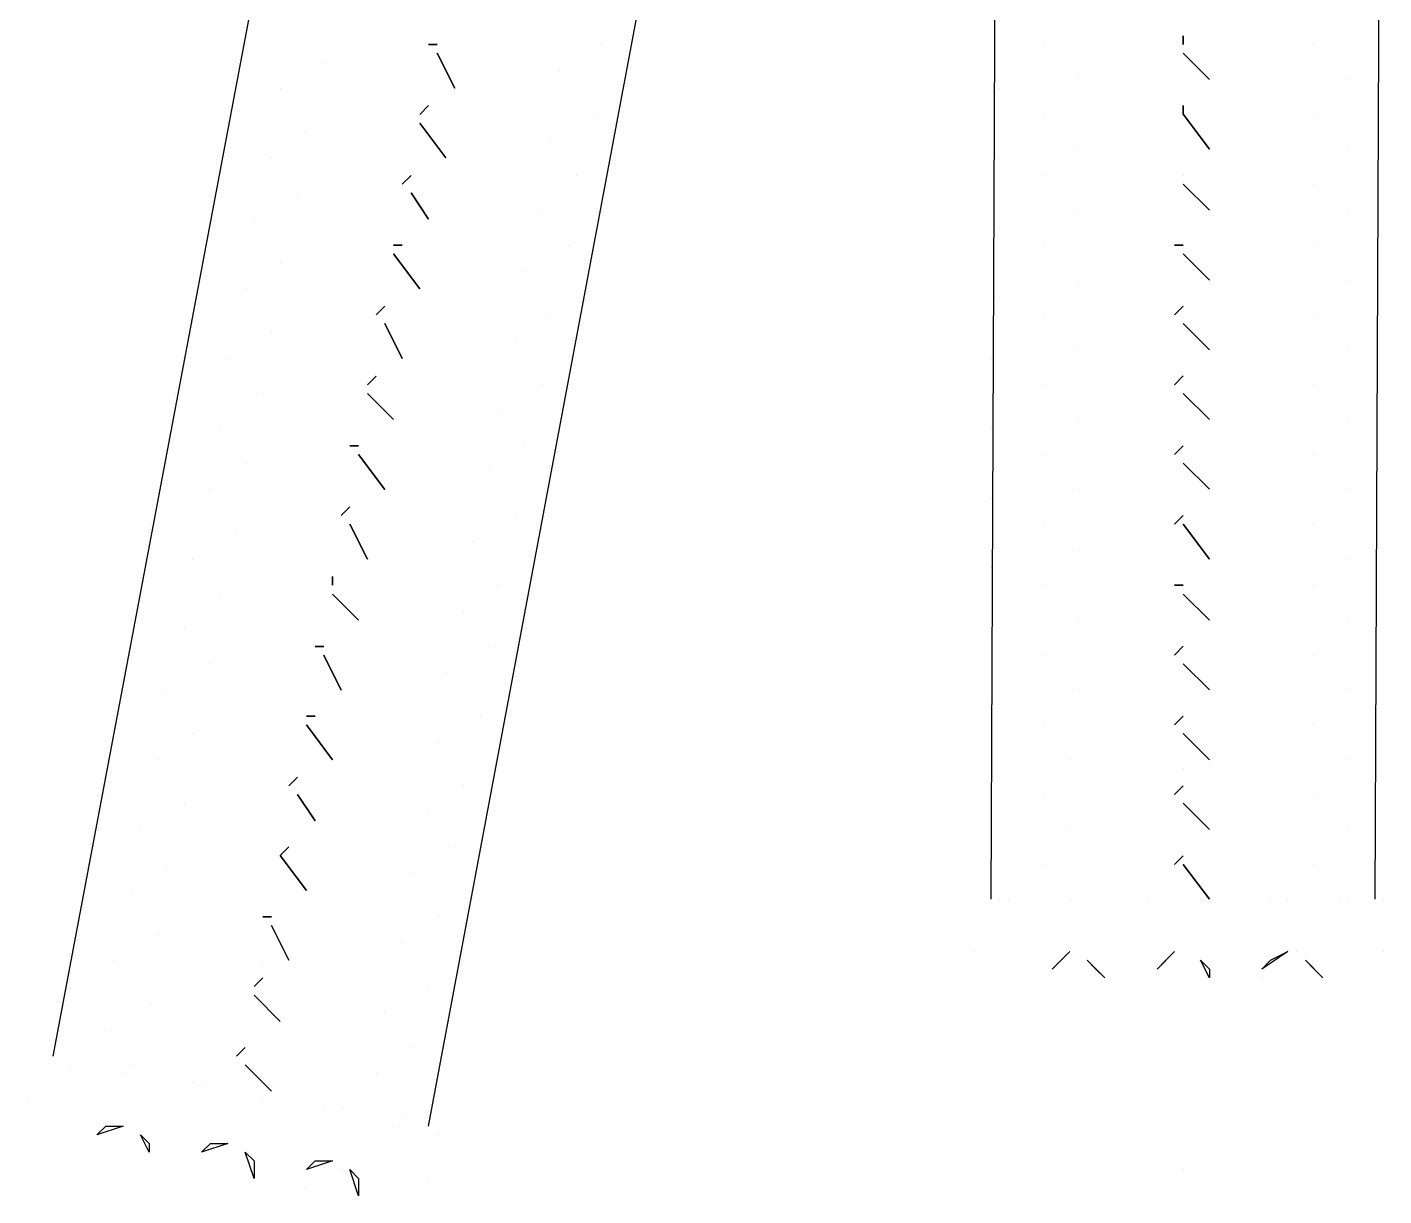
# Model space of a CAD drawing. Extents: x 16296671794 to 16296672922, y -37409618160 to -37409617334.
# Drawn here: x 16296672094.1 to 16296672137.95, y -37409618011.08 to -37409617973.3 of the extents above; entities that cross this region are included whole.
import ezdxf

# ---------------------------------------------------------------- set-up
doc = ezdxf.new("R2010")
doc.units = 0
doc.header["$LTSCALE"] = 10
doc.header["$MEASUREMENT"] = 0
doc.linetypes.add('ACAD_ISO08W100', pattern=[36, 24, -3, 6, -3])
doc.layers.get('0').update_dxf_attribs({"linetype": 'CONTINUOUS'})
doc.layers.add('中心线', color=1, linetype='ACAD_ISO08W100', lineweight=20)

msp = doc.modelspace()

# ---------------------------------------------------------------- linework, layer by layer
for points in [[(16296672125.26343, -37409618001.490753), (16296672125.26343, -37409618001.490753), (16296672125.54393, -37409617936.078568), (16296672125.54393, -37409617936.078568)], [(16296672137.673491, -37409618001.490753), (16296672137.673491, -37409618001.490753), (16296672137.953991, -37409617936.078568), (16296672137.953991, -37409617936.078568)], [(16296672094.94257, -37409618006.568626), (16296672094.94257, -37409618006.568626), (16296672107.07007, -37409617942.28257), (16296672107.07007, -37409617942.28257)], [(16296672107.07007, -37409618008.824997), (16296672107.07007, -37409618008.824997), (16296672119.197571, -37409617944.254318), (16296672119.197571, -37409617944.254318)], [(16296672112.71101, -37409617973.861504), (16296672112.71101, -37409617973.861504), (16296672110.174141, -37409617969.913879), (16296672110.174141, -37409617969.913879)], [(16296672126.954679, -37409617973.859444), (16296672126.954679, -37409617973.859444), (16296672130.339239, -37409617970.476936), (16296672130.339239, -37409617970.476936)], [(16296672135.69762, -37409617973.859444), (16296672135.69762, -37409617973.859444), (16296672137.673491, -37409617971.887703), (16296672137.673491, -37409617971.887703)], [(16296672100.86607, -37409617974.426628), (16296672100.86607, -37409617974.426628), (16296672101.4312, -37409617974.142014), (16296672101.4312, -37409617974.142014)], [(16296672103.687571, -37409617974.426628), (16296672103.687571, -37409617974.426628), (16296672101.4312, -37409617971.324631), (16296672101.4312, -37409617971.324631)], [(16296672111.300261, -37409617974.70713), (16296672111.300261, -37409617974.70713), (16296672113.841261, -37409617973.296379), (16296672113.841261, -37409617973.296379)], [(16296672128.080799, -37409617974.989693), (16296672128.080799, -37409617974.989693), (16296672125.54393, -37409617972.16819), (16296672125.54393, -37409617972.16819)], [(16296672136.8258, -37409617974.989693), (16296672136.8258, -37409617974.989693), (16296672133.44124, -37409617971.605133), (16296672133.44124, -37409617971.605133)], [(16296672102.276819, -37409617975.272247), (16296672102.276819, -37409617975.272247), (16296672106.224449, -37409617972.733307), (16296672106.224449, -37409617972.733307)], [(16296672125.54393, -37409617975.270203), (16296672125.54393, -37409617975.270203), (16296672125.82649, -37409617974.989693), (16296672125.82649, -37409617974.989693)], [(16296672112.43051, -37409617976.117882), (16296672112.43051, -37409617976.117882), (16296672109.609011, -37409617972.170258), (16296672109.609011, -37409617972.170258)], [(16296672126.954679, -37409617976.115822), (16296672126.954679, -37409617976.115822), (16296672130.339239, -37409617972.733307), (16296672130.339239, -37409617972.733307)], [(16296672135.69762, -37409617976.115822), (16296672135.69762, -37409617976.115822), (16296672137.673491, -37409617974.142014), (16296672137.673491, -37409617974.142014)], [(16296672100.585569, -37409617976.398376), (16296672100.585569, -37409617976.398376), (16296672101.14657, -37409617976.117882), (16296672101.14657, -37409617976.117882)], [(16296672103.12245, -37409617976.680946), (16296672103.12245, -37409617976.680946), (16296672101.14657, -37409617973.581009), (16296672101.14657, -37409617973.581009)], [(16296672111.01976, -37409617976.963509), (16296672111.01976, -37409617976.963509), (16296672113.27614, -37409617975.272247), (16296672113.27614, -37409617975.272247)], [(16296672128.080799, -37409617977.241943), (16296672128.080799, -37409617977.241943), (16296672125.54393, -37409617974.424568), (16296672125.54393, -37409617974.424568)], [(16296672136.8258, -37409617977.241943), (16296672136.8258, -37409617977.241943), (16296672133.44124, -37409617973.859444), (16296672133.44124, -37409617973.859444)], [(16296672101.992201, -37409617977.526573), (16296672101.992201, -37409617977.526573), (16296672105.66139, -37409617974.70713), (16296672105.66139, -37409617974.70713)], [(16296672125.54393, -37409617977.526573), (16296672125.54393, -37409617977.526573), (16296672125.82649, -37409617976.961441), (16296672125.82649, -37409617976.961441)], [(16296672111.865391, -37409617978.08963), (16296672111.865391, -37409617978.08963), (16296672109.32851, -37409617974.426628), (16296672109.32851, -37409617974.426628)], [(16296672126.954679, -37409617978.08963), (16296672126.954679, -37409617978.08963), (16296672130.339239, -37409617974.989693), (16296672130.339239, -37409617974.989693)], [(16296672131.46743, -37409617978.08963), (16296672131.46743, -37409617978.08963), (16296672134.569429, -37409617974.989693), (16296672134.569429, -37409617974.989693)], [(16296672135.69762, -37409617978.372192), (16296672135.69762, -37409617978.372192), (16296672137.673491, -37409617976.396317), (16296672137.673491, -37409617976.396317)], [(16296672100.300949, -37409617978.654747), (16296672100.300949, -37409617978.654747), (16296672100.585569, -37409617978.372192), (16296672100.585569, -37409617978.372192)], [(16296672102.841949, -37409617978.654747), (16296672102.841949, -37409617978.654747), (16296672100.86607, -37409617975.833252), (16296672100.86607, -37409617975.833252)], [(16296672110.73926, -37409617979.217819), (16296672110.73926, -37409617979.217819), (16296672112.99357, -37409617977.526573), (16296672112.99357, -37409617977.526573)], [(16296672128.080799, -37409617979.217819), (16296672128.080799, -37409617979.217819), (16296672125.54393, -37409617976.680946), (16296672125.54393, -37409617976.680946)], [(16296672136.8258, -37409617979.217819), (16296672136.8258, -37409617979.217819), (16296672133.44124, -37409617976.115822), (16296672133.44124, -37409617976.115822)], [(16296672101.4312, -37409617979.500381), (16296672101.4312, -37409617979.500381), (16296672105.37882, -37409617976.963509), (16296672105.37882, -37409617976.963509)], [(16296672125.54393, -37409617979.782944), (16296672125.54393, -37409617979.782944), (16296672125.82649, -37409617979.217819), (16296672125.82649, -37409617979.217819)], [(16296672111.58489, -37409617980.346008), (16296672111.58489, -37409617980.346008), (16296672108.76339, -37409617976.398376), (16296672108.76339, -37409617976.398376)], [(16296672126.954679, -37409617980.343941), (16296672126.954679, -37409617980.343941), (16296672130.339239, -37409617977.241943), (16296672130.339239, -37409617977.241943)], [(16296672135.69762, -37409617980.343941), (16296672135.69762, -37409617980.343941), (16296672137.673491, -37409617978.372192), (16296672137.673491, -37409617978.372192)], [(16296672099.73789, -37409617980.911133), (16296672099.73789, -37409617980.911133), (16296672100.300949, -37409617980.628571), (16296672100.300949, -37409617980.628571)], [(16296672102.276819, -37409617980.911133), (16296672102.276819, -37409617980.911133), (16296672100.300949, -37409617977.809128), (16296672100.300949, -37409617977.809128)], [(16296672110.174141, -37409617981.191628), (16296672110.174141, -37409617981.191628), (16296672112.43051, -37409617979.782944), (16296672112.43051, -37409617979.782944)], [(16296672128.080799, -37409617981.47419), (16296672128.080799, -37409617981.47419), (16296672125.54393, -37409617978.937317), (16296672125.54393, -37409617978.937317)], [(16296672136.8258, -37409617981.47419), (16296672136.8258, -37409617981.47419), (16296672133.44124, -37409617978.372192), (16296672133.44124, -37409617978.372192)], [(16296672101.14657, -37409617981.756752), (16296672101.14657, -37409617981.756752), (16296672105.09626, -37409617979.217819), (16296672105.09626, -37409617979.217819)], [(16296672125.54393, -37409617982.037247), (16296672125.54393, -37409617982.037247), (16296672125.82649, -37409617981.47419), (16296672125.82649, -37409617981.47419)], [(16296672099.45532, -37409617982.882881), (16296672099.45532, -37409617982.882881), (16296672099.73789, -37409617982.602379), (16296672099.73789, -37409617982.602379)], [(16296672111.01976, -37409617982.602379), (16296672111.01976, -37409617982.602379), (16296672108.48082, -37409617978.654747), (16296672108.48082, -37409617978.654747)], [(16296672126.954679, -37409617982.600319), (16296672126.954679, -37409617982.600319), (16296672130.339239, -37409617979.217819), (16296672130.339239, -37409617979.217819)], [(16296672135.69762, -37409617982.600319), (16296672135.69762, -37409617982.600319), (16296672137.673491, -37409617980.628571), (16296672137.673491, -37409617980.628571)], [(16296672101.992201, -37409617983.165443), (16296672101.992201, -37409617983.165443), (16296672100.020451, -37409617980.063454), (16296672100.020451, -37409617980.063454)], [(16296672109.891569, -37409617983.448013), (16296672109.891569, -37409617983.448013), (16296672112.145889, -37409617981.756752), (16296672112.145889, -37409617981.756752)], [(16296672128.080799, -37409617983.728508), (16296672128.080799, -37409617983.728508), (16296672125.54393, -37409617981.189568), (16296672125.54393, -37409617981.189568)], [(16296672136.8258, -37409617983.728508), (16296672136.8258, -37409617983.728508), (16296672133.44124, -37409617980.343941), (16296672133.44124, -37409617980.343941)], [(16296672100.585569, -37409617984.01107), (16296672100.585569, -37409617984.01107), (16296672104.533199, -37409617981.191628), (16296672104.533199, -37409617981.191628)], [(16296672125.26343, -37409617984.01107), (16296672125.26343, -37409617984.01107), (16296672125.82649, -37409617983.728508), (16296672125.82649, -37409617983.728508)], [(16296672098.8902, -37409617985.139259), (16296672098.8902, -37409617985.139259), (16296672099.45532, -37409617984.856689), (16296672099.45532, -37409617984.856689)], [(16296672101.7117, -37409617985.139259), (16296672101.7117, -37409617985.139259), (16296672099.45532, -37409617982.319817), (16296672099.45532, -37409617982.319817)], [(16296672110.73926, -37409617984.856689), (16296672110.73926, -37409617984.856689), (16296672107.917761, -37409617980.911133), (16296672107.917761, -37409617980.911133)], [(16296672126.954679, -37409617984.856689), (16296672126.954679, -37409617984.856689), (16296672130.339239, -37409617981.47419), (16296672130.339239, -37409617981.47419)], [(16296672135.69762, -37409617984.856689), (16296672135.69762, -37409617984.856689), (16296672137.673491, -37409617982.882881), (16296672137.673491, -37409617982.882881)], [(16296672109.32851, -37409617985.702316), (16296672109.32851, -37409617985.702316), (16296672111.58489, -37409617984.01107), (16296672111.58489, -37409617984.01107)], [(16296672128.080799, -37409617985.984879), (16296672128.080799, -37409617985.984879), (16296672125.26343, -37409617983.445953), (16296672125.26343, -37409617983.445953)], [(16296672136.8258, -37409617985.984879), (16296672136.8258, -37409617985.984879), (16296672133.44124, -37409617982.600319), (16296672133.44124, -37409617982.600319)], [(16296672100.300949, -37409617986.267441), (16296672100.300949, -37409617986.267441), (16296672104.250641, -37409617983.448013), (16296672104.250641, -37409617983.448013)], [(16296672125.26343, -37409617986.267441), (16296672125.26343, -37409617986.267441), (16296672125.82649, -37409617985.984879), (16296672125.82649, -37409617985.984879)], [(16296672110.174141, -37409617986.832573), (16296672110.174141, -37409617986.832573), (16296672107.635201, -37409617983.165443), (16296672107.635201, -37409617983.165443)], [(16296672126.954679, -37409617987.113068), (16296672126.954679, -37409617987.113068), (16296672130.339239, -37409617983.728508), (16296672130.339239, -37409617983.728508)], [(16296672135.69762, -37409617987.113068), (16296672135.69762, -37409617987.113068), (16296672137.673491, -37409617985.139259), (16296672137.673491, -37409617985.139259)], [(16296672098.609699, -37409617987.39357), (16296672098.609699, -37409617987.39357), (16296672098.8902, -37409617987.113068), (16296672098.8902, -37409617987.113068)], [(16296672101.14657, -37409617987.39357), (16296672101.14657, -37409617987.39357), (16296672099.17482, -37409617984.293633), (16296672099.17482, -37409617984.293633)], [(16296672109.04389, -37409617987.678192), (16296672109.04389, -37409617987.678192), (16296672111.300261, -37409617986.267441), (16296672111.300261, -37409617986.267441)], [(16296672100.020451, -37409617988.241257), (16296672100.020451, -37409617988.241257), (16296672103.687571, -37409617985.702316), (16296672103.687571, -37409617985.702316)], [(16296672125.26343, -37409617988.521759), (16296672125.26343, -37409617988.521759), (16296672125.82649, -37409617988.239197), (16296672125.82649, -37409617988.239197)], [(16296672128.080799, -37409617988.239197), (16296672128.080799, -37409617988.239197), (16296672125.26343, -37409617985.419746), (16296672125.26343, -37409617985.419746)], [(16296672136.8258, -37409617988.239197), (16296672136.8258, -37409617988.239197), (16296672133.44124, -37409617984.856689), (16296672133.44124, -37409617984.856689)], [(16296672109.891569, -37409617989.086884), (16296672109.891569, -37409617989.086884), (16296672107.35264, -37409617985.139259), (16296672107.35264, -37409617985.139259)], [(16296672098.044571, -37409617989.369453), (16296672098.044571, -37409617989.369453), (16296672098.609699, -37409617989.086884), (16296672098.609699, -37409617989.086884)], [(16296672126.954679, -37409617989.367378), (16296672126.954679, -37409617989.367378), (16296672130.056681, -37409617985.984879), (16296672130.056681, -37409617985.984879)], [(16296672135.69762, -37409617989.367378), (16296672135.69762, -37409617989.367378), (16296672137.673491, -37409617987.39357), (16296672137.673491, -37409617987.39357)], [(16296672100.86607, -37409617989.64994), (16296672100.86607, -37409617989.64994), (16296672098.609699, -37409617986.547943), (16296672098.609699, -37409617986.547943)], [(16296672108.48082, -37409617989.932503), (16296672108.48082, -37409617989.932503), (16296672110.73926, -37409617988.241257), (16296672110.73926, -37409617988.241257)], [(16296672128.080799, -37409617990.213013), (16296672128.080799, -37409617990.213013), (16296672125.26343, -37409617987.676132), (16296672125.26343, -37409617987.676132)], [(16296672099.45532, -37409617990.495567), (16296672099.45532, -37409617990.495567), (16296672103.40295, -37409617987.958687), (16296672103.40295, -37409617987.958687)], [(16296672125.26343, -37409617990.77813), (16296672125.26343, -37409617990.77813), (16296672125.82649, -37409617990.213013), (16296672125.82649, -37409617990.213013)], [(16296672136.8258, -37409617990.495567), (16296672136.8258, -37409617990.495567), (16296672133.44124, -37409617987.113068), (16296672133.44124, -37409617987.113068)], [(16296672097.764071, -37409617991.625816), (16296672097.764071, -37409617991.625816), (16296672098.327141, -37409617991.341187), (16296672098.327141, -37409617991.341187)], [(16296672100.300949, -37409617991.625816), (16296672100.300949, -37409617991.625816), (16296672098.327141, -37409617988.804321), (16296672098.327141, -37409617988.804321)], [(16296672109.32851, -37409617991.341187), (16296672109.32851, -37409617991.341187), (16296672106.78957, -37409617987.39357), (16296672106.78957, -37409617987.39357)], [(16296672126.954679, -37409617991.341187), (16296672126.954679, -37409617991.341187), (16296672130.056681, -37409617988.239197), (16296672130.056681, -37409617988.239197)], [(16296672135.69762, -37409617991.341187), (16296672135.69762, -37409617991.341187), (16296672137.673491, -37409617989.64994), (16296672137.673491, -37409617989.64994)], [(16296672108.198259, -37409617992.186821), (16296672108.198259, -37409617992.186821), (16296672110.454639, -37409617990.495567), (16296672110.454639, -37409617990.495567)], [(16296672128.080799, -37409617992.469383), (16296672128.080799, -37409617992.469383), (16296672125.26343, -37409617989.932503), (16296672125.26343, -37409617989.932503)], [(16296672136.8258, -37409617992.469383), (16296672136.8258, -37409617992.469383), (16296672133.44124, -37409617989.367378), (16296672133.44124, -37409617989.367378)], [(16296672099.17482, -37409617992.751953), (16296672099.17482, -37409617992.751953), (16296672102.841949, -37409617989.932503), (16296672102.841949, -37409617989.932503)], [(16296672125.26343, -37409617993.034508), (16296672125.26343, -37409617993.034508), (16296672125.82649, -37409617992.469383), (16296672125.82649, -37409617992.469383)], [(16296672109.04389, -37409617993.31707), (16296672109.04389, -37409617993.31707), (16296672106.50701, -37409617989.64994), (16296672106.50701, -37409617989.64994)], [(16296672097.19895, -37409617993.880127), (16296672097.19895, -37409617993.880127), (16296672097.764071, -37409617993.597557), (16296672097.764071, -37409617993.597557)], [(16296672100.020451, -37409617993.880127), (16296672100.020451, -37409617993.880127), (16296672097.764071, -37409617990.78019), (16296672097.764071, -37409617990.78019)], [(16296672126.954679, -37409617993.597557), (16296672126.954679, -37409617993.597557), (16296672130.056681, -37409617990.213013), (16296672130.056681, -37409617990.213013)], [(16296672135.69762, -37409617993.597557), (16296672135.69762, -37409617993.597557), (16296672137.673491, -37409617991.623756), (16296672137.673491, -37409617991.623756)], [(16296672107.635201, -37409617994.162697), (16296672107.635201, -37409617994.162697), (16296672110.174141, -37409617992.751953), (16296672110.174141, -37409617992.751953)], [(16296672098.609699, -37409617994.727821), (16296672098.609699, -37409617994.727821), (16296672102.55732, -37409617992.186821), (16296672102.55732, -37409617992.186821)], [(16296672128.080799, -37409617994.725754), (16296672128.080799, -37409617994.725754), (16296672125.26343, -37409617992.188881), (16296672125.26343, -37409617992.188881)], [(16296672136.8258, -37409617994.725754), (16296672136.8258, -37409617994.725754), (16296672133.44124, -37409617991.341187), (16296672133.44124, -37409617991.341187)], [(16296672125.26343, -37409617995.006264), (16296672125.26343, -37409617995.006264), (16296672125.82649, -37409617994.725754), (16296672125.82649, -37409617994.725754)], [(16296672108.76339, -37409617995.573441), (16296672108.76339, -37409617995.573441), (16296672105.941891, -37409617991.625816), (16296672105.941891, -37409617991.625816)], [(16296672126.954679, -37409617995.851883), (16296672126.954679, -37409617995.851883), (16296672130.056681, -37409617992.469383), (16296672130.056681, -37409617992.469383)], [(16296672135.69762, -37409617995.851883), (16296672135.69762, -37409617995.851883), (16296672137.673491, -37409617993.880127), (16296672137.673491, -37409617993.880127)], [(16296672096.918449, -37409617996.134453), (16296672096.918449, -37409617996.134453), (16296672097.48151, -37409617995.573441), (16296672097.48151, -37409617995.573441)], [(16296672099.45532, -37409617996.134453), (16296672099.45532, -37409617996.134453), (16296672097.48151, -37409617993.03244), (16296672097.48151, -37409617993.03244)], [(16296672107.35264, -37409617996.419067), (16296672107.35264, -37409617996.419067), (16296672109.609011, -37409617995.008324), (16296672109.609011, -37409617995.008324)], [(16296672098.327141, -37409617996.982132), (16296672098.327141, -37409617996.982132), (16296672102.276819, -37409617994.443192), (16296672102.276819, -37409617994.443192)], [(16296672127.800301, -37409617996.982132), (16296672127.800301, -37409617996.982132), (16296672125.26343, -37409617994.443192), (16296672125.26343, -37409617994.443192)], [(16296672136.8258, -37409617996.982132), (16296672136.8258, -37409617996.982132), (16296672133.44124, -37409617993.597557), (16296672133.44124, -37409617993.597557)], [(16296672125.26343, -37409617997.262627), (16296672125.26343, -37409617997.262627), (16296672125.82649, -37409617996.982132), (16296672125.82649, -37409617996.982132)], [(16296672108.198259, -37409617997.827759), (16296672108.198259, -37409617997.827759), (16296672105.66139, -37409617993.880127), (16296672105.66139, -37409617993.880127)], [(16296672096.635889, -37409617998.110321), (16296672096.635889, -37409617998.110321), (16296672096.918449, -37409617997.827759), (16296672096.918449, -37409617997.827759)], [(16296672126.954679, -37409617998.108253), (16296672126.954679, -37409617998.108253), (16296672130.056681, -37409617994.725754), (16296672130.056681, -37409617994.725754)], [(16296672135.69762, -37409617998.108253), (16296672135.69762, -37409617998.108253), (16296672137.673491, -37409617996.136513), (16296672137.673491, -37409617996.136513)], [(16296672099.17482, -37409617998.390823), (16296672099.17482, -37409617998.390823), (16296672097.19895, -37409617995.288818), (16296672097.19895, -37409617995.288818)], [(16296672107.07007, -37409617998.673378), (16296672107.07007, -37409617998.673378), (16296672109.32851, -37409617996.982132), (16296672109.32851, -37409617996.982132)], [(16296672097.764071, -37409617999.236443), (16296672097.764071, -37409617999.236443), (16296672101.7117, -37409617996.419067), (16296672101.7117, -37409617996.419067)], [(16296672125.26343, -37409617999.518997), (16296672125.26343, -37409617999.518997), (16296672125.82649, -37409617999.236443), (16296672125.82649, -37409617999.236443)], [(16296672127.800301, -37409617999.236443), (16296672127.800301, -37409617999.236443), (16296672125.26343, -37409617996.417007), (16296672125.26343, -37409617996.417007)], [(16296672136.8258, -37409617999.236443), (16296672136.8258, -37409617999.236443), (16296672133.44124, -37409617995.851883), (16296672133.44124, -37409617995.851883)], [(16296672107.917761, -37409617999.801567), (16296672107.917761, -37409617999.801567), (16296672105.09626, -37409617996.134453), (16296672105.09626, -37409617996.134453)], [(16296672096.070761, -37409618000.364632), (16296672096.070761, -37409618000.364632), (16296672096.635889, -37409618000.082069), (16296672096.635889, -37409618000.082069)], [(16296672098.609699, -37409618000.364632), (16296672098.609699, -37409618000.364632), (16296672096.635889, -37409617997.264687), (16296672096.635889, -37409617997.264687)], [(16296672126.954679, -37409618000.364632), (16296672126.954679, -37409618000.364632), (16296672130.056681, -37409617996.982132), (16296672130.056681, -37409617996.982132)], [(16296672135.69762, -37409618000.364632), (16296672135.69762, -37409618000.364632), (16296672137.673491, -37409617998.388763), (16296672137.673491, -37409617998.388763)], [(16296672106.50701, -37409618000.647186), (16296672106.50701, -37409618000.647186), (16296672108.76339, -37409617999.236443), (16296672108.76339, -37409617999.236443)], [(16296672097.48151, -37409618001.210258), (16296672097.48151, -37409618001.210258), (16296672101.4312, -37409617998.673378), (16296672101.4312, -37409617998.673378)], [(16296672125.54393, -37409618001.490753), (16296672125.54393, -37409618001.490753), (16296672125.82649, -37409618001.210258), (16296672125.82649, -37409618001.210258)], [(16296672125.82649, -37409618001.490753), (16296672125.82649, -37409618001.490753), (16296672125.26343, -37409618000.929764), (16296672125.26343, -37409618000.929764)], [(16296672127.800301, -37409618001.490753), (16296672127.800301, -37409618001.490753), (16296672125.26343, -37409617998.673378), (16296672125.26343, -37409617998.673378)], [(16296672127.800301, -37409618001.490753), (16296672127.800301, -37409618001.490753), (16296672130.056681, -37409617999.236443), (16296672130.056681, -37409617999.236443)], [(16296672130.339239, -37409618001.490753), (16296672130.339239, -37409618001.490753), (16296672128.93055, -37409618000.364632), (16296672128.93055, -37409618000.364632)], [(16296672132.030491, -37409618001.490753), (16296672132.030491, -37409618001.490753), (16296672134.569429, -37409617999.236443), (16296672134.569429, -37409617999.236443)], [(16296672134.286869, -37409618001.490753), (16296672134.286869, -37409618001.490753), (16296672134.569429, -37409618001.490753), (16296672134.569429, -37409618001.490753)], [(16296672134.85199, -37409618001.490753), (16296672134.85199, -37409618001.490753), (16296672133.44124, -37409618000.364632), (16296672133.44124, -37409618000.364632)], [(16296672136.54324, -37409618001.490753), (16296672136.54324, -37409618001.490753), (16296672137.673491, -37409618000.645126), (16296672137.673491, -37409618000.645126)], [(16296672136.8258, -37409618001.490753), (16296672136.8258, -37409618001.490753), (16296672133.44124, -37409617998.108253), (16296672133.44124, -37409617998.108253)], [(16296672137.673491, -37409618001.490753), (16296672137.673491, -37409618001.490753), (16296672125.26343, -37409618001.490753), (16296672125.26343, -37409618001.490753)], [(16296672137.953991, -37409618001.490753), (16296672137.953991, -37409618001.490753), (16296672124.698299, -37409618001.490753), (16296672124.698299, -37409618001.490753)], [(16296672107.35264, -37409618002.057953), (16296672107.35264, -37409618002.057953), (16296672104.8137, -37409617998.110321), (16296672104.8137, -37409617998.110321)], [(16296672095.7882, -37409618002.621002), (16296672095.7882, -37409618002.621002), (16296672096.070761, -37409618002.057953), (16296672096.070761, -37409618002.057953)], [(16296672098.327141, -37409618002.621002), (16296672098.327141, -37409618002.621002), (16296672096.353319, -37409617999.518997), (16296672096.353319, -37409617999.518997)], [(16296672106.224449, -37409618002.903557), (16296672106.224449, -37409618002.903557), (16296672108.48082, -37409618001.492821), (16296672108.48082, -37409618001.492821)], [(16296672096.918449, -37409618003.466629), (16296672096.918449, -37409618003.466629), (16296672100.86607, -37409618000.929764), (16296672100.86607, -37409618000.929764)], [(16296672124.698299, -37409618003.184067), (16296672124.698299, -37409618003.184067), (16296672124.698299, -37409618001.490753), (16296672124.698299, -37409618001.490753)], [(16296672124.698299, -37409618003.184067), (16296672124.698299, -37409618003.184067), (16296672125.26343, -37409618004.029694), (16296672125.26343, -37409618004.029694)], [(16296672127.800301, -37409618003.184067), (16296672127.800301, -37409618003.184067), (16296672128.080799, -37409618003.184067), (16296672128.080799, -37409618003.184067)], [(16296672131.18487, -37409618003.184067), (16296672131.18487, -37409618003.184067), (16296672131.46743, -37409618003.184067), (16296672131.46743, -37409618003.184067)], [(16296672135.13249, -37409618003.184067), (16296672135.13249, -37409618003.184067), (16296672134.85199, -37409618003.184067), (16296672134.85199, -37409618003.184067)], [(16296672137.953991, -37409618003.184067), (16296672137.953991, -37409618003.184067), (16296672137.953991, -37409618001.490753), (16296672137.953991, -37409618001.490753)], [(16296672137.953991, -37409618003.184067), (16296672137.953991, -37409618003.184067), (16296672137.673491, -37409618004.029694), (16296672137.673491, -37409618004.029694)], [(16296672107.07007, -37409618004.312263), (16296672107.07007, -37409618004.312263), (16296672104.250641, -37409618000.364632), (16296672104.250641, -37409618000.364632)], [(16296672128.93055, -37409618004.029694), (16296672128.93055, -37409618004.029694), (16296672128.93055, -37409618014.744377), (16296672128.93055, -37409618014.744377)], [(16296672132.313049, -37409618004.029694), (16296672132.313049, -37409618004.029694), (16296672132.313049, -37409618014.744377), (16296672132.313049, -37409618014.744377)], [(16296672134.006359, -37409618004.029694), (16296672134.006359, -37409618004.029694), (16296672134.006359, -37409618014.744377), (16296672134.006359, -37409618014.744377)], [(16296672095.22514, -37409618004.594818), (16296672095.22514, -37409618004.594818), (16296672095.7882, -37409618004.312263), (16296672095.7882, -37409618004.312263)], [(16296672098.044571, -37409618004.87738), (16296672098.044571, -37409618004.87738), (16296672095.7882, -37409618001.775383), (16296672095.7882, -37409618001.775383)], [(16296672105.66139, -37409618005.157883), (16296672105.66139, -37409618005.157883), (16296672107.917761, -37409618003.466629), (16296672107.917761, -37409618003.466629)], [(16296672096.635889, -37409618005.723007), (16296672096.635889, -37409618005.723007), (16296672100.585569, -37409618002.903557), (16296672100.585569, -37409618002.903557)], [(16296672106.50701, -37409618006.286072), (16296672106.50701, -37409618006.286072), (16296672103.968069, -37409618002.621002), (16296672103.968069, -37409618002.621002)], [(16296672095.5077, -37409618006.849129), (16296672095.5077, -37409618006.849129), (16296672094.94257, -37409618006.00351), (16296672094.94257, -37409618006.00351)], [(16296672097.48151, -37409618006.849129), (16296672097.48151, -37409618006.849129), (16296672095.5077, -37409618003.749191), (16296672095.5077, -37409618003.749191)], [(16296672097.19895, -37409618007.131691), (16296672097.19895, -37409618007.131691), (16296672100.020451, -37409618005.157883), (16296672100.020451, -37409618005.157883)], [(16296672099.45532, -37409618007.414253), (16296672099.45532, -37409618007.414253), (16296672099.73789, -37409618007.414253), (16296672099.73789, -37409618007.414253)], [(16296672099.73789, -37409618007.414253), (16296672099.73789, -37409618007.414253), (16296672098.8902, -37409618006.00351), (16296672098.8902, -37409618006.00351)], [(16296672105.37882, -37409618007.131691), (16296672105.37882, -37409618007.131691), (16296672107.635201, -37409618005.723007), (16296672107.635201, -37409618005.723007)], [(16296672094.096951, -37409618007.979378), (16296672094.096951, -37409618007.979378), (16296672094.379511, -37409618006.568626), (16296672094.379511, -37409618006.568626)], [(16296672094.096951, -37409618007.979378), (16296672094.096951, -37409618007.979378), (16296672094.379511, -37409618009.105507), (16296672094.379511, -37409618009.105507)], [(16296672101.7117, -37409618007.979378), (16296672101.7117, -37409618007.979378), (16296672104.533199, -37409618006.00351), (16296672104.533199, -37409618006.00351)], [(16296672103.687571, -37409618008.25988), (16296672103.687571, -37409618008.25988), (16296672103.968069, -37409618008.25988), (16296672103.968069, -37409618008.25988)], [(16296672104.250641, -37409618008.25988), (16296672104.250641, -37409618008.25988), (16296672103.12245, -37409618006.849129), (16296672103.12245, -37409618006.849129)], [(16296672106.224449, -37409618008.540382), (16296672106.224449, -37409618008.540382), (16296672103.687571, -37409618004.594818), (16296672103.687571, -37409618004.594818)], [(16296672097.19895, -37409618008.824997), (16296672097.19895, -37409618008.824997), (16296672097.48151, -37409618008.824997), (16296672097.48151, -37409618008.824997)], [(16296672105.941891, -37409618008.824997), (16296672105.941891, -37409618008.824997), (16296672107.07007, -37409618007.979378), (16296672107.07007, -37409618007.979378)], [(16296672107.07007, -37409618008.824997), (16296672107.07007, -37409618008.824997), (16296672094.94257, -37409618006.568626), (16296672094.94257, -37409618006.568626)], [(16296672107.35264, -37409618009.105507), (16296672107.35264, -37409618009.105507), (16296672094.379511, -37409618006.568626), (16296672094.379511, -37409618006.568626)], [(16296672098.044571, -37409618009.670631), (16296672098.044571, -37409618009.670631), (16296672096.070761, -37409618020.102753), (16296672096.070761, -37409618020.102753)], [(16296672100.585569, -37409618009.388069), (16296672100.585569, -37409618009.388069), (16296672100.86607, -37409618009.388069), (16296672100.86607, -37409618009.388069)], [(16296672101.4312, -37409618010.516258), (16296672101.4312, -37409618010.516258), (16296672099.45532, -37409618020.94838), (16296672099.45532, -37409618020.94838)], [(16296672104.250641, -37409618010.233704), (16296672104.250641, -37409618010.233704), (16296672103.968069, -37409618009.951134), (16296672103.968069, -37409618009.951134)], [(16296672107.07007, -37409618010.516258), (16296672107.07007, -37409618010.516258), (16296672107.35264, -37409618009.105507), (16296672107.35264, -37409618009.105507)], [(16296672107.07007, -37409618010.516258), (16296672107.07007, -37409618010.516258), (16296672106.50701, -37409618011.361877), (16296672106.50701, -37409618011.361877)], [(16296672103.12245, -37409618010.796753), (16296672103.12245, -37409618010.796753), (16296672101.14657, -37409618021.230942), (16296672101.14657, -37409618021.230942)]]:
    msp.add_open_spline(points, degree=3)
for points, knots in [([(16296672131.46743, -37409617973.859444), (16296672131.46743, -37409617973.859444), (16296672131.46743, -37409617973.578941), (16296672131.46743, -37409617973.578941), (16296672131.46743, -37409617973.578941), (16296672131.46743, -37409617973.578941), (16296672134.569429, -37409617970.476936), (16296672134.569429, -37409617970.476936)], [0, 0, 0, 0, 0.5, 0.5, 0.5, 0.50000001, 1, 1, 1, 1]), ([(16296672107.07007, -37409617973.861504), (16296672107.07007, -37409617973.861504), (16296672107.35264, -37409617973.861504), (16296672107.35264, -37409617973.861504), (16296672107.35264, -37409617973.861504), (16296672107.35264, -37409617973.861504), (16296672111.01976, -37409617971.324631), (16296672111.01976, -37409617971.324631)], [0, 0, 0, 0, 0.5, 0.5, 0.5, 0.50000001, 1, 1, 1, 1]), ([(16296672107.917761, -37409617975.272247), (16296672107.917761, -37409617975.272247), (16296672107.35264, -37409617974.142014), (16296672107.35264, -37409617974.142014), (16296672107.35264, -37409617974.142014), (16296672107.35264, -37409617974.142014), (16296672105.37882, -37409617971.324631), (16296672105.37882, -37409617971.324631)], [0, 0, 0, 0, 0.5, 0.5, 0.5, 0.50000001, 1, 1, 1, 1]), ([(16296672132.313049, -37409617974.989693), (16296672132.313049, -37409617974.989693), (16296672131.46743, -37409617974.142014), (16296672131.46743, -37409617974.142014), (16296672131.46743, -37409617974.142014), (16296672131.46743, -37409617974.142014), (16296672129.21105, -37409617971.605133), (16296672129.21105, -37409617971.605133)], [0, 0, 0, 0, 0.5, 0.5, 0.5, 0.50000001, 1, 1, 1, 1]), ([(16296672106.78957, -37409617976.117882), (16296672106.78957, -37409617976.117882), (16296672107.07007, -37409617975.833252), (16296672107.07007, -37409617975.833252), (16296672107.07007, -37409617975.833252), (16296672107.07007, -37409617975.833252), (16296672110.454639, -37409617973.581009), (16296672110.454639, -37409617973.581009)], [0, 0, 0, 0, 0.5, 0.5, 0.5, 0.50000001, 1, 1, 1, 1]), ([(16296672131.46743, -37409617976.115822), (16296672131.46743, -37409617976.115822), (16296672131.46743, -37409617975.83532), (16296672131.46743, -37409617975.83532), (16296672131.46743, -37409617975.83532), (16296672131.46743, -37409617975.83532), (16296672134.569429, -37409617972.733307), (16296672134.569429, -37409617972.733307)], [0, 0, 0, 0, 0.5, 0.5, 0.5, 0.50000001, 1, 1, 1, 1]), ([(16296672132.313049, -37409617977.241943), (16296672132.313049, -37409617977.241943), (16296672131.46743, -37409617976.115822), (16296672131.46743, -37409617976.115822), (16296672131.46743, -37409617976.115822), (16296672131.46743, -37409617976.115822), (16296672129.21105, -37409617973.859444), (16296672129.21105, -37409617973.859444)], [0, 0, 0, 0, 0.5, 0.5, 0.5, 0.50000001, 1, 1, 1, 1]), ([(16296672107.635201, -37409617977.526573), (16296672107.635201, -37409617977.526573), (16296672106.78957, -37409617976.398376), (16296672106.78957, -37409617976.398376), (16296672106.78957, -37409617976.398376), (16296672106.78957, -37409617976.398376), (16296672104.8137, -37409617973.581009), (16296672104.8137, -37409617973.581009)], [0, 0, 0, 0, 0.5, 0.5, 0.5, 0.50000001, 1, 1, 1, 1]), ([(16296672106.224449, -37409617978.372192), (16296672106.224449, -37409617978.372192), (16296672106.50701, -37409617978.08963), (16296672106.50701, -37409617978.08963), (16296672106.50701, -37409617978.08963), (16296672106.50701, -37409617978.08963), (16296672110.174141, -37409617975.552757), (16296672110.174141, -37409617975.552757)], [0, 0, 0, 0, 0.5, 0.5, 0.5, 0.50000001, 1, 1, 1, 1]), ([(16296672132.313049, -37409617979.217819), (16296672132.313049, -37409617979.217819), (16296672131.46743, -37409617978.372192), (16296672131.46743, -37409617978.372192), (16296672131.46743, -37409617978.372192), (16296672131.46743, -37409617978.372192), (16296672129.21105, -37409617976.115822), (16296672129.21105, -37409617976.115822)], [0, 0, 0, 0, 0.5, 0.5, 0.5, 0.50000001, 1, 1, 1, 1]), ([(16296672107.07007, -37409617979.500381), (16296672107.07007, -37409617979.500381), (16296672106.50701, -37409617978.654747), (16296672106.50701, -37409617978.654747), (16296672106.50701, -37409617978.654747), (16296672106.50701, -37409617978.654747), (16296672104.533199, -37409617975.833252), (16296672104.533199, -37409617975.833252)], [0, 0, 0, 0, 0.5, 0.5, 0.5, 0.50000001, 1, 1, 1, 1]), ([(16296672105.941891, -37409617980.346008), (16296672105.941891, -37409617980.346008), (16296672106.224449, -37409617980.346008), (16296672106.224449, -37409617980.346008), (16296672106.224449, -37409617980.346008), (16296672106.224449, -37409617980.346008), (16296672109.609011, -37409617977.809128), (16296672109.609011, -37409617977.809128)], [0, 0, 0, 0, 0.5, 0.5, 0.5, 0.50000001, 1, 1, 1, 1]), ([(16296672106.78957, -37409617981.756752), (16296672106.78957, -37409617981.756752), (16296672105.941891, -37409617980.628571), (16296672105.941891, -37409617980.628571), (16296672105.941891, -37409617980.628571), (16296672105.941891, -37409617980.628571), (16296672103.968069, -37409617977.809128), (16296672103.968069, -37409617977.809128)], [0, 0, 0, 0, 0.5, 0.5, 0.5, 0.50000001, 1, 1, 1, 1]), ([(16296672131.18487, -37409617980.343941), (16296672131.18487, -37409617980.343941), (16296672131.46743, -37409617980.343941), (16296672131.46743, -37409617980.343941), (16296672131.46743, -37409617980.343941), (16296672131.46743, -37409617980.343941), (16296672134.569429, -37409617977.241943), (16296672134.569429, -37409617977.241943)], [0, 0, 0, 0, 0.5, 0.5, 0.5, 0.50000001, 1, 1, 1, 1]), ([(16296672132.313049, -37409617981.47419), (16296672132.313049, -37409617981.47419), (16296672131.46743, -37409617980.628571), (16296672131.46743, -37409617980.628571), (16296672131.46743, -37409617980.628571), (16296672131.46743, -37409617980.628571), (16296672129.21105, -37409617978.08963), (16296672129.21105, -37409617978.08963)], [0, 0, 0, 0, 0.5, 0.5, 0.5, 0.50000001, 1, 1, 1, 1]), ([(16296672105.37882, -37409617982.602379), (16296672105.37882, -37409617982.602379), (16296672105.66139, -37409617982.319817), (16296672105.66139, -37409617982.319817), (16296672105.66139, -37409617982.319817), (16296672105.66139, -37409617982.319817), (16296672109.32851, -37409617980.063454), (16296672109.32851, -37409617980.063454)], [0, 0, 0, 0, 0.5, 0.5, 0.5, 0.50000001, 1, 1, 1, 1]), ([(16296672131.18487, -37409617982.600319), (16296672131.18487, -37409617982.600319), (16296672131.46743, -37409617982.319817), (16296672131.46743, -37409617982.319817), (16296672131.46743, -37409617982.319817), (16296672131.46743, -37409617982.319817), (16296672134.569429, -37409617979.217819), (16296672134.569429, -37409617979.217819)], [0, 0, 0, 0, 0.5, 0.5, 0.5, 0.50000001, 1, 1, 1, 1]), ([(16296672106.224449, -37409617984.01107), (16296672106.224449, -37409617984.01107), (16296672105.66139, -37409617982.882881), (16296672105.66139, -37409617982.882881), (16296672105.66139, -37409617982.882881), (16296672105.66139, -37409617982.882881), (16296672103.687571, -37409617980.063454), (16296672103.687571, -37409617980.063454)], [0, 0, 0, 0, 0.5, 0.5, 0.5, 0.50000001, 1, 1, 1, 1]), ([(16296672132.313049, -37409617983.728508), (16296672132.313049, -37409617983.728508), (16296672131.46743, -37409617982.882881), (16296672131.46743, -37409617982.882881), (16296672131.46743, -37409617982.882881), (16296672131.46743, -37409617982.882881), (16296672129.21105, -37409617980.343941), (16296672129.21105, -37409617980.343941)], [0, 0, 0, 0, 0.5, 0.5, 0.5, 0.50000001, 1, 1, 1, 1]), ([(16296672105.09626, -37409617984.856689), (16296672105.09626, -37409617984.856689), (16296672105.37882, -37409617984.576187), (16296672105.37882, -37409617984.576187), (16296672105.37882, -37409617984.576187), (16296672105.37882, -37409617984.576187), (16296672109.04389, -37409617982.037247), (16296672109.04389, -37409617982.037247)], [0, 0, 0, 0, 0.5, 0.5, 0.5, 0.50000001, 1, 1, 1, 1]), ([(16296672131.18487, -37409617984.856689), (16296672131.18487, -37409617984.856689), (16296672131.46743, -37409617984.574127), (16296672131.46743, -37409617984.574127), (16296672131.46743, -37409617984.574127), (16296672131.46743, -37409617984.574127), (16296672134.569429, -37409617981.47419), (16296672134.569429, -37409617981.47419)], [0, 0, 0, 0, 0.5, 0.5, 0.5, 0.50000001, 1, 1, 1, 1]), ([(16296672105.941891, -37409617985.984879), (16296672105.941891, -37409617985.984879), (16296672105.09626, -37409617985.139259), (16296672105.09626, -37409617985.139259), (16296672105.09626, -37409617985.139259), (16296672105.09626, -37409617985.139259), (16296672103.40295, -37409617982.319817), (16296672103.40295, -37409617982.319817)], [0, 0, 0, 0, 0.5, 0.5, 0.5, 0.50000001, 1, 1, 1, 1]), ([(16296672132.313049, -37409617985.984879), (16296672132.313049, -37409617985.984879), (16296672131.46743, -37409617985.139259), (16296672131.46743, -37409617985.139259), (16296672131.46743, -37409617985.139259), (16296672131.46743, -37409617985.139259), (16296672129.21105, -37409617982.600319), (16296672129.21105, -37409617982.600319)], [0, 0, 0, 0, 0.5, 0.5, 0.5, 0.50000001, 1, 1, 1, 1]), ([(16296672104.533199, -37409617986.832573), (16296672104.533199, -37409617986.832573), (16296672104.8137, -37409617986.832573), (16296672104.8137, -37409617986.832573), (16296672104.8137, -37409617986.832573), (16296672104.8137, -37409617986.832573), (16296672108.48082, -37409617984.293633), (16296672108.48082, -37409617984.293633)], [0, 0, 0, 0, 0.5, 0.5, 0.5, 0.50000001, 1, 1, 1, 1]), ([(16296672131.18487, -37409617987.113068), (16296672131.18487, -37409617987.113068), (16296672131.46743, -37409617986.830513), (16296672131.46743, -37409617986.830513), (16296672131.46743, -37409617986.830513), (16296672131.46743, -37409617986.830513), (16296672134.569429, -37409617983.728508), (16296672134.569429, -37409617983.728508)], [0, 0, 0, 0, 0.5, 0.5, 0.5, 0.50000001, 1, 1, 1, 1]), ([(16296672105.66139, -37409617988.241257), (16296672105.66139, -37409617988.241257), (16296672104.8137, -37409617987.113068), (16296672104.8137, -37409617987.113068), (16296672104.8137, -37409617987.113068), (16296672104.8137, -37409617987.113068), (16296672102.841949, -37409617984.293633), (16296672102.841949, -37409617984.293633)], [0, 0, 0, 0, 0.5, 0.5, 0.5, 0.50000001, 1, 1, 1, 1]), ([(16296672132.313049, -37409617988.239197), (16296672132.313049, -37409617988.239197), (16296672131.46743, -37409617987.39357), (16296672131.46743, -37409617987.39357), (16296672131.46743, -37409617987.39357), (16296672131.46743, -37409617987.39357), (16296672129.21105, -37409617984.856689), (16296672129.21105, -37409617984.856689)], [0, 0, 0, 0, 0.5, 0.5, 0.5, 0.50000001, 1, 1, 1, 1]), ([(16296672104.250641, -37409617989.086884), (16296672104.250641, -37409617989.086884), (16296672104.533199, -37409617988.804321), (16296672104.533199, -37409617988.804321), (16296672104.533199, -37409617988.804321), (16296672104.533199, -37409617988.804321), (16296672108.198259, -37409617986.547943), (16296672108.198259, -37409617986.547943)], [0, 0, 0, 0, 0.5, 0.5, 0.5, 0.50000001, 1, 1, 1, 1]), ([(16296672131.18487, -37409617989.367378), (16296672131.18487, -37409617989.367378), (16296672131.46743, -37409617989.086884), (16296672131.46743, -37409617989.086884), (16296672131.46743, -37409617989.086884), (16296672131.46743, -37409617989.086884), (16296672134.569429, -37409617985.984879), (16296672134.569429, -37409617985.984879)], [0, 0, 0, 0, 0.5, 0.5, 0.5, 0.50000001, 1, 1, 1, 1]), ([(16296672105.09626, -37409617990.495567), (16296672105.09626, -37409617990.495567), (16296672104.533199, -37409617989.369453), (16296672104.533199, -37409617989.369453), (16296672104.533199, -37409617989.369453), (16296672104.533199, -37409617989.369453), (16296672102.55732, -37409617986.547943), (16296672102.55732, -37409617986.547943)], [0, 0, 0, 0, 0.5, 0.5, 0.5, 0.50000001, 1, 1, 1, 1]), ([(16296672132.313049, -37409617990.495567), (16296672132.313049, -37409617990.495567), (16296672131.46743, -37409617989.367378), (16296672131.46743, -37409617989.367378), (16296672131.46743, -37409617989.367378), (16296672131.46743, -37409617989.367378), (16296672129.21105, -37409617987.113068), (16296672129.21105, -37409617987.113068)], [0, 0, 0, 0, 0.5, 0.5, 0.5, 0.50000001, 1, 1, 1, 1]), ([(16296672103.968069, -37409617991.341187), (16296672103.968069, -37409617991.341187), (16296672103.968069, -37409617991.060692), (16296672103.968069, -37409617991.060692), (16296672103.968069, -37409617991.060692), (16296672103.968069, -37409617991.060692), (16296672107.635201, -37409617988.523819), (16296672107.635201, -37409617988.523819)], [0, 0, 0, 0, 0.5, 0.5, 0.5, 0.50000001, 1, 1, 1, 1]), ([(16296672104.8137, -37409617992.471443), (16296672104.8137, -37409617992.471443), (16296672103.968069, -37409617991.625816), (16296672103.968069, -37409617991.625816), (16296672103.968069, -37409617991.625816), (16296672103.968069, -37409617991.625816), (16296672101.992201, -37409617988.804321), (16296672101.992201, -37409617988.804321)], [0, 0, 0, 0, 0.5, 0.5, 0.5, 0.50000001, 1, 1, 1, 1]), ([(16296672131.18487, -37409617991.341187), (16296672131.18487, -37409617991.341187), (16296672131.46743, -37409617991.341187), (16296672131.46743, -37409617991.341187), (16296672131.46743, -37409617991.341187), (16296672131.46743, -37409617991.341187), (16296672134.569429, -37409617988.239197), (16296672134.569429, -37409617988.239197)], [0, 0, 0, 0, 0.5, 0.5, 0.5, 0.50000001, 1, 1, 1, 1]), ([(16296672132.313049, -37409617992.469383), (16296672132.313049, -37409617992.469383), (16296672131.46743, -37409617991.623756), (16296672131.46743, -37409617991.623756), (16296672131.46743, -37409617991.623756), (16296672131.46743, -37409617991.623756), (16296672129.21105, -37409617989.367378), (16296672129.21105, -37409617989.367378)], [0, 0, 0, 0, 0.5, 0.5, 0.5, 0.50000001, 1, 1, 1, 1]), ([(16296672103.40295, -37409617993.31707), (16296672103.40295, -37409617993.31707), (16296672103.687571, -37409617993.31707), (16296672103.687571, -37409617993.31707), (16296672103.687571, -37409617993.31707), (16296672103.687571, -37409617993.31707), (16296672107.35264, -37409617990.78019), (16296672107.35264, -37409617990.78019)], [0, 0, 0, 0, 0.5, 0.5, 0.5, 0.50000001, 1, 1, 1, 1]), ([(16296672131.18487, -37409617993.597557), (16296672131.18487, -37409617993.597557), (16296672131.46743, -37409617993.315002), (16296672131.46743, -37409617993.315002), (16296672131.46743, -37409617993.315002), (16296672131.46743, -37409617993.315002), (16296672134.569429, -37409617990.495567), (16296672134.569429, -37409617990.495567)], [0, 0, 0, 0, 0.5, 0.5, 0.5, 0.50000001, 1, 1, 1, 1]), ([(16296672104.250641, -37409617994.727821), (16296672104.250641, -37409617994.727821), (16296672103.687571, -37409617993.597557), (16296672103.687571, -37409617993.597557), (16296672103.687571, -37409617993.597557), (16296672103.687571, -37409617993.597557), (16296672101.7117, -37409617990.78019), (16296672101.7117, -37409617990.78019)], [0, 0, 0, 0, 0.5, 0.5, 0.5, 0.50000001, 1, 1, 1, 1]), ([(16296672132.313049, -37409617994.725754), (16296672132.313049, -37409617994.725754), (16296672131.46743, -37409617993.880127), (16296672131.46743, -37409617993.880127), (16296672131.46743, -37409617993.880127), (16296672131.46743, -37409617993.880127), (16296672128.93055, -37409617991.341187), (16296672128.93055, -37409617991.341187)], [0, 0, 0, 0, 0.5, 0.5, 0.5, 0.50000001, 1, 1, 1, 1]), ([(16296672103.12245, -37409617995.573441), (16296672103.12245, -37409617995.573441), (16296672103.40295, -37409617995.573441), (16296672103.40295, -37409617995.573441), (16296672103.40295, -37409617995.573441), (16296672103.40295, -37409617995.573441), (16296672106.78957, -37409617993.03244), (16296672106.78957, -37409617993.03244)], [0, 0, 0, 0, 0.5, 0.5, 0.5, 0.50000001, 1, 1, 1, 1]), ([(16296672131.18487, -37409617995.851883), (16296672131.18487, -37409617995.851883), (16296672131.46743, -37409617995.571381), (16296672131.46743, -37409617995.571381), (16296672131.46743, -37409617995.571381), (16296672131.46743, -37409617995.571381), (16296672134.569429, -37409617992.469383), (16296672134.569429, -37409617992.469383)], [0, 0, 0, 0, 0.5, 0.5, 0.5, 0.50000001, 1, 1, 1, 1]), ([(16296672103.968069, -37409617996.982132), (16296672103.968069, -37409617996.982132), (16296672103.12245, -37409617995.853943), (16296672103.12245, -37409617995.853943), (16296672103.12245, -37409617995.853943), (16296672103.12245, -37409617995.853943), (16296672101.14657, -37409617993.03244), (16296672101.14657, -37409617993.03244)], [0, 0, 0, 0, 0.5, 0.5, 0.5, 0.50000001, 1, 1, 1, 1]), ([(16296672132.313049, -37409617996.982132), (16296672132.313049, -37409617996.982132), (16296672131.46743, -37409617996.136513), (16296672131.46743, -37409617996.136513), (16296672131.46743, -37409617996.136513), (16296672131.46743, -37409617996.136513), (16296672128.93055, -37409617993.597557), (16296672128.93055, -37409617993.597557)], [0, 0, 0, 0, 0.5, 0.5, 0.5, 0.50000001, 1, 1, 1, 1]), ([(16296672102.55732, -37409617997.827759), (16296672102.55732, -37409617997.827759), (16296672102.841949, -37409617997.545197), (16296672102.841949, -37409617997.545197), (16296672102.841949, -37409617997.545197), (16296672102.841949, -37409617997.545197), (16296672106.50701, -37409617995.008324), (16296672106.50701, -37409617995.008324)], [0, 0, 0, 0, 0.5, 0.5, 0.5, 0.50000001, 1, 1, 1, 1]), ([(16296672131.18487, -37409617998.108253), (16296672131.18487, -37409617998.108253), (16296672131.46743, -37409617997.827759), (16296672131.46743, -37409617997.827759), (16296672131.46743, -37409617997.827759), (16296672131.46743, -37409617997.827759), (16296672134.569429, -37409617994.725754), (16296672134.569429, -37409617994.725754)], [0, 0, 0, 0, 0.5, 0.5, 0.5, 0.50000001, 1, 1, 1, 1]), ([(16296672103.40295, -37409617998.95594), (16296672103.40295, -37409617998.95594), (16296672102.841949, -37409617998.110321), (16296672102.841949, -37409617998.110321), (16296672102.841949, -37409617998.110321), (16296672102.841949, -37409617998.110321), (16296672100.86607, -37409617995.288818), (16296672100.86607, -37409617995.288818)], [0, 0, 0, 0, 0.5, 0.5, 0.5, 0.50000001, 1, 1, 1, 1]), ([(16296672132.313049, -37409617999.236443), (16296672132.313049, -37409617999.236443), (16296672131.46743, -37409617998.388763), (16296672131.46743, -37409617998.388763), (16296672131.46743, -37409617998.388763), (16296672131.46743, -37409617998.388763), (16296672128.93055, -37409617995.851883), (16296672128.93055, -37409617995.851883)], [0, 0, 0, 0, 0.5, 0.5, 0.5, 0.50000001, 1, 1, 1, 1]), ([(16296672102.276819, -37409618000.082069), (16296672102.276819, -37409618000.082069), (16296672102.55732, -37409617999.801567), (16296672102.55732, -37409617999.801567), (16296672102.55732, -37409617999.801567), (16296672102.55732, -37409617999.801567), (16296672105.941891, -37409617997.264687), (16296672105.941891, -37409617997.264687)], [0, 0, 0, 0, 0.5, 0.5, 0.5, 0.50000001, 1, 1, 1, 1]), ([(16296672103.12245, -37409618001.210258), (16296672103.12245, -37409618001.210258), (16296672102.276819, -37409618000.082069), (16296672102.276819, -37409618000.082069), (16296672102.276819, -37409618000.082069), (16296672102.276819, -37409618000.082069), (16296672100.300949, -37409617997.264687), (16296672100.300949, -37409617997.264687)], [0, 0, 0, 0, 0.5, 0.5, 0.5, 0.50000001, 1, 1, 1, 1]), ([(16296672131.18487, -37409618000.364632), (16296672131.18487, -37409618000.364632), (16296672131.46743, -37409618000.084129), (16296672131.46743, -37409618000.084129), (16296672131.46743, -37409618000.084129), (16296672131.46743, -37409618000.084129), (16296672134.569429, -37409617996.982132), (16296672134.569429, -37409617996.982132)], [0, 0, 0, 0, 0.5, 0.5, 0.5, 0.50000001, 1, 1, 1, 1]), ([(16296672132.313049, -37409618001.490753), (16296672132.313049, -37409618001.490753), (16296672131.46743, -37409618000.364632), (16296672131.46743, -37409618000.364632), (16296672131.46743, -37409618000.364632), (16296672131.46743, -37409618000.364632), (16296672128.93055, -37409617998.108253), (16296672128.93055, -37409617998.108253)], [0, 0, 0, 0, 0.5, 0.5, 0.5, 0.50000001, 1, 1, 1, 1]), ([(16296672101.7117, -37409618002.057953), (16296672101.7117, -37409618002.057953), (16296672101.992201, -37409618002.057953), (16296672101.992201, -37409618002.057953), (16296672101.992201, -37409618002.057953), (16296672101.992201, -37409618002.057953), (16296672105.66139, -37409617999.518997), (16296672105.66139, -37409617999.518997)], [0, 0, 0, 0, 0.5, 0.5, 0.5, 0.50000001, 1, 1, 1, 1]), ([(16296672102.55732, -37409618003.466629), (16296672102.55732, -37409618003.466629), (16296672101.992201, -37409618002.33844), (16296672101.992201, -37409618002.33844), (16296672101.992201, -37409618002.33844), (16296672101.992201, -37409618002.33844), (16296672100.020451, -37409617999.518997), (16296672100.020451, -37409617999.518997)], [0, 0, 0, 0, 0.5, 0.5, 0.5, 0.50000001, 1, 1, 1, 1]), ([(16296672127.800301, -37409618003.184067), (16296672127.800301, -37409618003.184067), (16296672127.5198, -37409618003.466629), (16296672127.5198, -37409618003.466629), (16296672127.5198, -37409618003.466629), (16296672127.5198, -37409618003.466629), (16296672127.23518, -37409618003.747131), (16296672127.23518, -37409618003.747131), (16296672127.23518, -37409618003.747131), (16296672127.23518, -37409618003.747131), (16296672126.954679, -37409618004.029694), (16296672126.954679, -37409618004.029694)], [0, 0, 0, 0, 0.333333333, 0.333333333, 0.333333333, 0.333333343, 0.666666667, 0.666666667, 0.666666667, 0.666666677, 1, 1, 1, 1]), ([(16296672128.93055, -37409618004.029694), (16296672128.93055, -37409618004.029694), (16296672128.645929, -37409618003.747131), (16296672128.645929, -37409618003.747131), (16296672128.645929, -37409618003.747131), (16296672128.645929, -37409618003.747131), (16296672128.365431, -37409618003.466629), (16296672128.365431, -37409618003.466629), (16296672128.365431, -37409618003.466629), (16296672128.365431, -37409618003.466629), (16296672128.080799, -37409618003.184067), (16296672128.080799, -37409618003.184067)], [0, 0, 0, 0, 0.333333333, 0.333333333, 0.333333333, 0.333333343, 0.666666667, 0.666666667, 0.666666667, 0.666666677, 1, 1, 1, 1]), ([(16296672131.18487, -37409618003.184067), (16296672131.18487, -37409618003.184067), (16296672130.9023, -37409618003.466629), (16296672130.9023, -37409618003.466629), (16296672130.9023, -37409618003.466629), (16296672130.9023, -37409618003.466629), (16296672130.621799, -37409618003.747131), (16296672130.621799, -37409618003.747131), (16296672130.621799, -37409618003.747131), (16296672130.621799, -37409618003.747131), (16296672130.621799, -37409618004.029694), (16296672130.621799, -37409618004.029694)], [0, 0, 0, 0, 0.333333333, 0.333333333, 0.333333333, 0.333333343, 0.666666667, 0.666666667, 0.666666667, 0.666666677, 1, 1, 1, 1]), ([(16296672132.313049, -37409618004.029694), (16296672132.313049, -37409618004.029694), (16296672132.313049, -37409618003.747131), (16296672132.313049, -37409618003.747131), (16296672132.313049, -37409618003.747131), (16296672132.313049, -37409618003.747131), (16296672132.030491, -37409618003.466629), (16296672132.030491, -37409618003.466629), (16296672132.030491, -37409618003.466629), (16296672132.030491, -37409618003.466629), (16296672131.46743, -37409618003.184067), (16296672131.46743, -37409618003.184067)], [0, 0, 0, 0, 0.333333333, 0.333333333, 0.333333333, 0.333333343, 0.666666667, 0.666666667, 0.666666667, 0.666666677, 1, 1, 1, 1]), ([(16296672134.85199, -37409618003.184067), (16296672134.85199, -37409618003.184067), (16296672134.286869, -37409618003.466629), (16296672134.286869, -37409618003.466629), (16296672134.286869, -37409618003.466629), (16296672134.286869, -37409618003.466629), (16296672134.006359, -37409618003.747131), (16296672134.006359, -37409618003.747131), (16296672134.006359, -37409618003.747131), (16296672134.006359, -37409618003.747131), (16296672134.006359, -37409618004.029694), (16296672134.006359, -37409618004.029694)], [0, 0, 0, 0, 0.333333333, 0.333333333, 0.333333333, 0.333333343, 0.666666667, 0.666666667, 0.666666667, 0.666666677, 1, 1, 1, 1]), ([(16296672135.980181, -37409618004.029694), (16296672135.980181, -37409618004.029694), (16296672135.69762, -37409618003.747131), (16296672135.69762, -37409618003.747131), (16296672135.69762, -37409618003.747131), (16296672135.69762, -37409618003.747131), (16296672135.41712, -37409618003.466629), (16296672135.41712, -37409618003.466629), (16296672135.41712, -37409618003.466629), (16296672135.41712, -37409618003.466629), (16296672135.13249, -37409618003.184067), (16296672135.13249, -37409618003.184067)], [0, 0, 0, 0, 0.333333333, 0.333333333, 0.333333333, 0.333333343, 0.666666667, 0.666666667, 0.666666667, 0.666666677, 1, 1, 1, 1]), ([(16296672101.4312, -37409618004.312263), (16296672101.4312, -37409618004.312263), (16296672101.7117, -37409618004.031754), (16296672101.7117, -37409618004.031754), (16296672101.7117, -37409618004.031754), (16296672101.7117, -37409618004.031754), (16296672105.37882, -37409618001.775383), (16296672105.37882, -37409618001.775383)], [0, 0, 0, 0, 0.5, 0.5, 0.5, 0.50000001, 1, 1, 1, 1]), ([(16296672102.276819, -37409618005.440437), (16296672102.276819, -37409618005.440437), (16296672101.4312, -37409618004.594818), (16296672101.4312, -37409618004.594818), (16296672101.4312, -37409618004.594818), (16296672101.4312, -37409618004.594818), (16296672099.73789, -37409618001.775383), (16296672099.73789, -37409618001.775383)], [0, 0, 0, 0, 0.5, 0.5, 0.5, 0.50000001, 1, 1, 1, 1]), ([(16296672100.86607, -37409618006.568626), (16296672100.86607, -37409618006.568626), (16296672101.14657, -37409618006.286072), (16296672101.14657, -37409618006.286072), (16296672101.14657, -37409618006.286072), (16296672101.14657, -37409618006.286072), (16296672104.8137, -37409618003.749191), (16296672104.8137, -37409618003.749191)], [0, 0, 0, 0, 0.5, 0.5, 0.5, 0.50000001, 1, 1, 1, 1]), ([(16296672101.992201, -37409618007.694763), (16296672101.992201, -37409618007.694763), (16296672101.14657, -37409618006.849129), (16296672101.14657, -37409618006.849129), (16296672101.14657, -37409618006.849129), (16296672101.14657, -37409618006.849129), (16296672099.17482, -37409618003.749191), (16296672099.17482, -37409618003.749191)], [0, 0, 0, 0, 0.5, 0.5, 0.5, 0.50000001, 1, 1, 1, 1]), ([(16296672097.19895, -37409618008.824997), (16296672097.19895, -37409618008.824997), (16296672096.635889, -37409618008.824997), (16296672096.635889, -37409618008.824997), (16296672096.635889, -37409618008.824997), (16296672096.635889, -37409618008.824997), (16296672096.353319, -37409618009.105507), (16296672096.353319, -37409618009.105507), (16296672096.353319, -37409618009.105507), (16296672096.353319, -37409618009.105507), (16296672096.070761, -37409618009.388069), (16296672096.070761, -37409618009.388069)], [0, 0, 0, 0, 0.333333333, 0.333333333, 0.333333333, 0.333333343, 0.666666667, 0.666666667, 0.666666667, 0.666666677, 1, 1, 1, 1]), ([(16296672098.044571, -37409618009.670631), (16296672098.044571, -37409618009.670631), (16296672098.044571, -37409618009.388069), (16296672098.044571, -37409618009.388069), (16296672098.044571, -37409618009.388069), (16296672098.044571, -37409618009.388069), (16296672097.764071, -37409618009.105507), (16296672097.764071, -37409618009.105507), (16296672097.764071, -37409618009.105507), (16296672097.764071, -37409618009.105507), (16296672097.48151, -37409618008.824997), (16296672097.48151, -37409618008.824997)], [0, 0, 0, 0, 0.333333333, 0.333333333, 0.333333333, 0.333333343, 0.666666667, 0.666666667, 0.666666667, 0.666666677, 1, 1, 1, 1]), ([(16296672100.585569, -37409618009.388069), (16296672100.585569, -37409618009.388069), (16296672100.020451, -37409618009.388069), (16296672100.020451, -37409618009.388069), (16296672100.020451, -37409618009.388069), (16296672100.020451, -37409618009.388069), (16296672099.73789, -37409618009.670631), (16296672099.73789, -37409618009.670631), (16296672099.73789, -37409618009.670631), (16296672099.73789, -37409618009.670631), (16296672099.45532, -37409618009.951134), (16296672099.45532, -37409618009.951134)], [0, 0, 0, 0, 0.333333333, 0.333333333, 0.333333333, 0.333333343, 0.666666667, 0.666666667, 0.666666667, 0.666666677, 1, 1, 1, 1]), ([(16296672101.4312, -37409618010.516258), (16296672101.4312, -37409618010.516258), (16296672101.4312, -37409618009.951134), (16296672101.4312, -37409618009.951134), (16296672101.4312, -37409618009.951134), (16296672101.4312, -37409618009.951134), (16296672101.14657, -37409618009.670631), (16296672101.14657, -37409618009.670631), (16296672101.14657, -37409618009.670631), (16296672101.14657, -37409618009.670631), (16296672100.86607, -37409618009.388069), (16296672100.86607, -37409618009.388069)], [0, 0, 0, 0, 0.333333333, 0.333333333, 0.333333333, 0.333333343, 0.666666667, 0.666666667, 0.666666667, 0.666666677, 1, 1, 1, 1]), ([(16296672103.968069, -37409618009.951134), (16296672103.968069, -37409618009.951134), (16296672103.40295, -37409618009.951134), (16296672103.40295, -37409618009.951134), (16296672103.40295, -37409618009.951134), (16296672103.40295, -37409618009.951134), (16296672103.12245, -37409618010.233704), (16296672103.12245, -37409618010.233704), (16296672103.12245, -37409618010.233704), (16296672103.12245, -37409618010.233704), (16296672103.12245, -37409618010.796753), (16296672103.12245, -37409618010.796753)], [0, 0, 0, 0, 0.333333333, 0.333333333, 0.333333333, 0.333333343, 0.666666667, 0.666666667, 0.666666667, 0.666666677, 1, 1, 1, 1]), ([(16296672104.8137, -37409618011.081383), (16296672104.8137, -37409618011.081383), (16296672104.8137, -37409618010.516258), (16296672104.8137, -37409618010.516258), (16296672104.8137, -37409618010.516258), (16296672104.8137, -37409618010.516258), (16296672104.533199, -37409618010.233704), (16296672104.533199, -37409618010.233704), (16296672104.533199, -37409618010.233704), (16296672104.533199, -37409618010.233704), (16296672104.250641, -37409618010.233704), (16296672104.250641, -37409618010.233704)], [0, 0, 0, 0, 0.333333333, 0.333333333, 0.333333333, 0.333333343, 0.666666667, 0.666666667, 0.666666667, 0.666666677, 1, 1, 1, 1])]:
    msp.add_open_spline(points, degree=3, knots=knots)
at = {"layer": '中心线', "color": 1, "ltscale": 0.5}
for points in [[(16296672131.46743, -37409617997.262627), (16296672131.46743, -37409617997.262627), (16296672131.747931, -37409617964.838074), (16296672131.747931, -37409617964.838074)], [(16296672101.7117, -37409618003.466629), (16296672101.7117, -37409618003.466629), (16296672107.635201, -37409617971.605133), (16296672107.635201, -37409617971.605133)], [(16296672131.46743, -37409618010.233704), (16296672131.46743, -37409618010.233704), (16296672131.46743, -37409618003.747131), (16296672131.46743, -37409618003.747131)]]:
    msp.add_open_spline(points, degree=3, dxfattribs=at)

doc.saveas('drawing.dxf')
